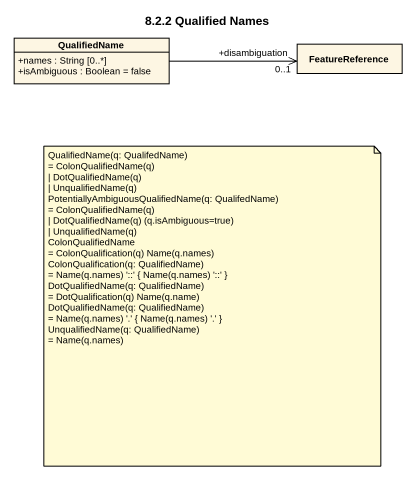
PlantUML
@startuml
title 8.2.2 Qualified Names
hide circle
hide empty members
skinparam classAttributeIconSize 0
class QualifiedName {
  +names : String [0..*]
  +isAmbiguous : Boolean = false
}
class FeatureReference
QualifiedName -right-> "+disambiguation\n0..1" FeatureReference
note as N1
  QualifiedName(q: QualifedName)
  ~= ColonQualifiedName(q)
  ~| DotQualifiedName(q)
  ~| UnqualifiedName(q)
  PotentiallyAmbiguousQualifiedName(q: QualifedName)
  ~= ColonQualifiedName(q)
  ~| DotQualifiedName(q) (q.isAmbiguous=true)
  ~| UnqualifiedName(q)
  ColonQualifiedName
  ~= ColonQualification(q) Name(q.names)
  ColonQualification(q: QualifiedName)
  ~= Name(q.names) '::' { Name(q.names) '::' }
  DotQualifiedName(q: QualifiedName)
  ~= DotQualification(q) Name(q.name)
  DotQualifiedName(q: QualifiedName)
  ~= Name(q.names) '.' { Name(q.names) '.' }
  UnqualifiedName(q: QualifiedName)
  ~= Name(q.names)
end note
@enduml
